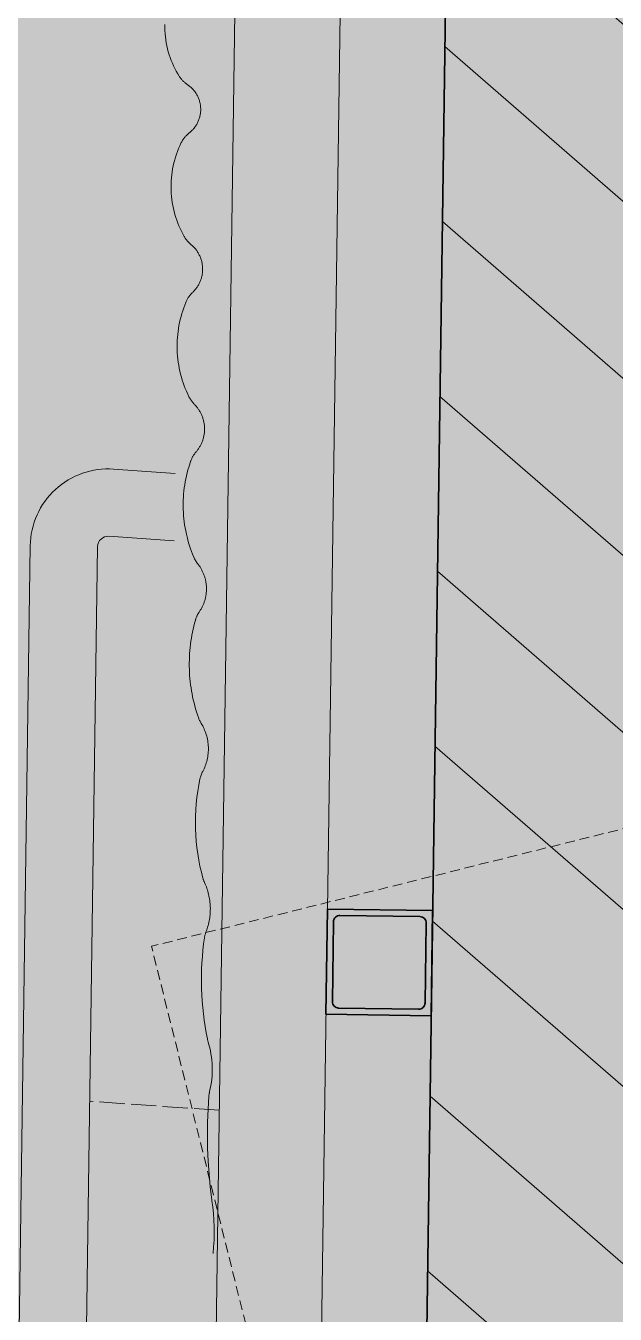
# Model space of a CAD drawing. Header units: millimetres. Extents: x 833941507 to 1669051331, y 817666127 to 1636299673.
# Drawn here: x 834547842 to 834548122, y 817987848 to 817988460 of the extents above; entities that cross this region are included whole.
import ezdxf

# ---------------------------------------------------------------- set-up
doc = ezdxf.new("R2010")
doc.units = ezdxf.units.MM
doc.header["$LTSCALE"] = 3
doc.linetypes.add('3A35X-MADL-P-LT-B01-0$0$ACAD_ISO02W033', pattern=[5, 4, -1])
doc.linetypes.add('B0701', pattern=[2.34375, 1.5625, -0.78125])
for name, color, linetype, lineweight in [('Hatch (LTC&CB)', 252, 'Continuous', 35), ('UAJ-22INWA', 6, 'Continuous', 35), ('UAJ-22INWA-a', 1, 'Continuous', 13), ('UAJ-22INWA-h', 251, 'Continuous', 9), ('UAJ-23FLOR-h', 251, 'Continuous', 9), ('UAJ-24STAI-a', 9, '3A35X-MADL-P-LT-B01-0$0$ACAD_ISO02W033', 13), ('UAJ-34RAIL-a', 1, 'Continuous', 13), ('UAJ-42INFI', 1, 'Continuous', 18), ('UAJ-42INFI-h', 251, 'Continuous', 9), ('UAJ-42INFI-y', 8, 'B0701', 9), ('UAJ-97FURN', 9, 'Continuous', 13)]:
    doc.layers.add(name, color=color, linetype=linetype, lineweight=lineweight)
doc.layers.add('UAJ-00XREF', color=7, linetype='Continuous')

# ---------------------------------------------------------------- blocks, each defined once
blk = doc.blocks.new('GBP-LTC-LB01')
at = {"layer": 'UAJ-23FLOR-h'}
h = blk.add_hatch(dxfattribs=at)
h.set_pattern_fill('EARTH,_O', color=256, scale=180, angle=45)
h.set_pattern_definition([(48.9989, (834576001.8, 818046085.3), (-112.727, 1612.5107), [1143, -1143]), (48.9989, (834575678.3, 818046366.6), (-112.727, 1612.5107), [1143, -1143]), (48.9989, (834575354.8, 818046647.8), (-112.727, 1612.5107), [1143, -1143]), (138.9989, (834575340.7, 818046849.3), (-1612.5107, -112.727), [1143, -1143]), (138.9989, (834575621.9, 818047172.8), (-1612.5107, -112.727), [1143, -1143]), (138.9989, (834575903.1, 818047496.3), (-1612.5107, -112.727), [1143, -1143])])
h.paths.add_polyline_path([(834572173.05, 818200349.17), (834310583.74, 818182062.08), (834331502.24, 817882831.69), (834364939.69, 817885169.23), (834473095.7, 818011283.6), (834480533.7, 818020120.4), (834485095.05, 818025709.55), (834491375.7, 818033619), (834497063.4, 818041013), (834493145.8, 818043678.7), (834512788.5, 818074029.25), (834518712.45, 818083675.25), (834526231.3, 818096325.1), (834534646.05, 818111073.05), (834545956, 818131981.3), (834557204.6, 818154198.8), (834564040, 818168496.8), (834570941.16, 818183576.43), (834578367.8, 818200696.3)])
h.paths.add_polyline_path([(834382131.31, 817956469.98), (834418268.73, 817958996.07), (834422062.41, 817963855.9), (834428403.04, 817964299.38), (834467239.2, 818010695.58), (834466445.21, 818021738.79), (834476097.72, 818035709.03), (834485267.1, 818048983.2), (834487014.89, 818051460.43), (834497268.33, 818067303.42), (834492893.38, 818129890.09), (834448056.59, 818126755.66), (834416896.58, 818105052.11), (834382061.37, 818080788.99), (834386167.45, 818022059.16), (834377588.38, 818021459.47)], flags=16)
edge = h.paths.add_edge_path(flags=16)
edge.add_line((834540292.29, 818142076.07), (834533466.32, 818141614.13))
edge.add_line((834533466.32, 818141614.13), (834523258.01, 818143862.71))
edge.add_line((834523258.01, 818143862.71), (834525896.87, 818155838.93))
edge.add_arc((834558382.43, 818267025.45), 115835.02, 237.2183981, 253.7131266, ccw=False)
edge.add_line((834495664.92, 818169638.25), (834498267.59, 818132356.98))
edge.add_line((834498267.59, 818132356.98), (834496346.42, 818130135.01))
edge.add_line((834496346.42, 818130135.01), (834492879.88, 818129892.67))
edge.add_line((834492879.88, 818129892.67), (834494229.58, 818110587.62))
edge.add_line((834494229.58, 818110587.62), (834496326.13, 818110708.38))
edge.add_line((834496326.13, 818110708.38), (834498420.21, 818080753.55))
edge.add_line((834498420.21, 818080753.55), (834498046.12, 818080727.4))
edge.add_line((834498046.12, 818080727.4), (834498254.52, 818077746.38))
edge.add_line((834498254.52, 818077746.38), (834503061.09, 818078082.4))
edge.add_line((834503061.09, 818078082.4), (834504979.52, 818081212.1))
edge.add_line((834504979.52, 818081212.1), (834509429.02, 818088470.93))
edge.add_line((834509429.02, 818088470.93), (834515217.16, 818097913.59))
edge.add_line((834515217.16, 818097913.59), (834526067.43, 818116415.54))
edge.add_line((834526067.43, 818116415.54), (834532489.2, 818127888.68))
edge.add_line((834532489.2, 818127888.68), (834534830.9, 818132146.3))
edge.add_line((834534830.9, 818132146.3), (834540292.29, 818142076.07))
h = blk.add_hatch(dxfattribs=at)
h.set_pattern_fill('EARTH,_O', color=256, scale=180, angle=45)
h.set_pattern_definition([(45.0000001, (-1082349.7, 54794.9), (-3e-06, 1616.4461018), [1143, -1143]), (45.0000001, (-1082652.8, 55098), (-3e-06, 1616.4461018), [1143, -1143]), (45.0000001, (-1082955.9, 55401.1), (-3e-06, 1616.4461018), [1143, -1143]), (135.0000001, (-1082955.9, 55603.1), (-1616.4461018, -3e-06), [1143, -1143]), (135.0000001, (-1082652.8, 55906.2), (-1616.4461018, -3e-06), [1143, -1143]), (135.0000001, (-1082349.7, 56209.3), (-1616.4461018, -3e-06), [1143, -1143])])
h.paths.add_polyline_path([(834669469.25, 818015499.17), (834651080.82, 818014213.79), (834651091.33, 818014066.03), (834669479.76, 818015351.52)], flags=16)
edge = h.paths.add_edge_path()
edge.add_arc((834611763.61, 818123015.07), 22001.28, 94.000719, 118.688683)
edge.add_line((834601201.89, 818142315.5), (834593918.34, 818141228.38))
edge.add_arc((834611768.4, 818123014.03), 25502.69, 93.997159, 134.421275, ccw=False)
edge.add_line((834609990.68, 818148454.69), (834618164.36, 818149025.84))
edge.add_line((834618164.36, 818149025.84), (834618408.29, 818145534.91))
edge.add_line((834618408.29, 818145534.91), (834616365.41, 818145392.16))
edge.add_line((834616365.41, 818145392.16), (834616609.39, 818141900.69))
edge.add_line((834616609.39, 818141900.69), (834611621.55, 818141552.15))
edge.add_line((834611621.55, 818141552.15), (834611377.61, 818145043.07))
edge.add_line((834611377.61, 818145043.07), (834610228.61, 818144962.74))
h.paths.add_polyline_path([(834673232.94, 818197365.88), (834607546.49, 818192773.89), (834599172.5, 818174435.3), (834588349.1, 818152374.5), (834578621.55, 818133890.65), (834568418.3, 818115665.3), (834556456.7, 818095618.3), (834546606.4, 818080041.6), (834532219.3, 818058623.75), (834523692.15, 818046595.75), (834515683.5, 818035708.5), (834508244.2, 818025929.9), (834500656.3, 818016266.1), (834489786.8, 818002934.1), (834483448.3, 817995421.3), (834478637.6, 817989841.7), (834458453.75, 817967379.3), (834441506.5, 817949096.36), (834383075.75, 817886437.08), (834482026.69, 817893354.51), (834551919.04, 817920008.6), (834634905.13, 817930637.13), (834634023, 817939309.35), (834633770.07, 817941795.89), (834633577.69, 817943687.02), (834508697.04, 817930983.61), (834507053.46, 817930191.44), (834506409.46, 817939426.96), (834507656.94, 817945566.73), (834503417.08, 818006767.03), (834503064.37, 818011762.67), (834514052.91, 818025791.94), (834520784.65, 818034889.35), (834526318.86, 818042436.94), (834532381.69, 818050705.63), (834536345.72, 818056472.68), (834542258.41, 818065225.62), (834550405.86, 818077286.91), (834561579, 818095001.96), (834574522.66, 818117080.03), (834587768.88, 818140310.21), (834609774.13, 818143594.98), (834610001.97, 818140335.89), (834634252.54, 818142031.47), (834636806.9, 818105492.47), (834642791.48, 818105913.75), (834646278.56, 818056032.58), (834640293.17, 818055614.16), (834643382.34, 818011424.91), (834641138.41, 818011267.96), (834645775.78, 817944927.87), (834639048.36, 817944243.52), (834640362.12, 817931328.11), (834651070.39, 817932706.91), (834650587.67, 817936476.13), (834685105.74, 817940896.86), (834685588.46, 817937127.64), (834691373.79, 817937868.57)])
blk = doc.blocks.new('*U1272')
at = {"layer": 'UAJ-22INWA-h'}
h = blk.add_hatch(color=256, dxfattribs=at)
h.dxf.hatch_style = 1
h.paths.add_polyline_path([(0, -10), (50, -10), (50, 40), (0, 40)])
edge = h.paths.add_edge_path(flags=16)
edge.add_line((6, -7), (44, -7))
edge.add_arc((44, -4), 3, 270, 360)
edge.add_line((47, -4), (47, 34))
edge.add_arc((44, 34), 3, 360, 450)
edge.add_line((44, 37), (6, 37))
edge.add_arc((6, 34), 3, 90, 180)
edge.add_line((3, 34), (3, -4))
edge.add_arc((6, -4), 3, 180, 270)
at = {"layer": 'UAJ-22INWA'}
blk.add_lwpolyline([(0, -10), (50, -10), (50, 40), (0, 40)], close=True, dxfattribs=at)
blk.add_lwpolyline([(6, -7), (44, -7, 0.414214), (47, -4), (47, 34, 0.414214), (44, 37), (6, 37, 0.414214), (3, 34), (3, -4, 0.414214)], format="xyb", close=True, dxfattribs=at)
blk = doc.blocks.new('*U1209')
at = {"layer": 'UAJ-22INWA-a', "rotation": 179.9999999964139}
blk.add_blockref('*U1272', (50, -10), dxfattribs=at)
blk = doc.blocks.new('*U1210')
at = {"color": 0, "linetype": 'ByBlock', "lineweight": -2, "transparency": 16777216, "rotation": 269.1920313998855}
blk.add_blockref('*U1209', (834548034.85, 817988039.63), dxfattribs=at)
blk = doc.blocks.new('*U1184')
at = {"layer": 'UAJ-42INFI-y'}
for p in [(-52.1, 295.44), (-498.13, -392.45)]:
    blk.add_line(p, (-602.31, 198.43), dxfattribs=at)
blk = doc.blocks.new('inf_010')
at = {"layer": 'UAJ-42INFI'}
blk.add_lwpolyline([(889560527.86, 757797124.65), (889560528.35, 757797127.75), (889560528.75, 757797130.88), (889560529.05, 757797134.02), (889560529.24, 757797137.17), (889560529.34, 757797140.32), (889560529.33, 757797143.47), (889560529.21, 757797146.62), (889560529, 757797149.76), (889560528.98, 757797150.11), (889560528.69, 757797156.25), (889560528.56, 757797162.41), (889560528.59, 757797168.57), (889560528.77, 757797174.73), (889560529.11, 757797180.88), (889560529.61, 757797187.03), (889560530.26, 757797193.15), (889560531.07, 757797199.25), (889560531.11, 757797199.53), (889560531.16, 757797199.81), (889560531.22, 757797200.09), (889560531.28, 757797200.37), (889560531.34, 757797200.65), (889560531.42, 757797200.92), (889560531.49, 757797201.2), (889560531.58, 757797201.47), (889560532, 757797202.89), (889560532.38, 757797204.33), (889560532.71, 757797205.79), (889560533, 757797207.26), (889560533.23, 757797208.75), (889560533.42, 757797210.24), (889560533.56, 757797211.75), (889560533.64, 757797213.25), (889560533.68, 757797214.76), (889560533.66, 757797216.27), (889560533.59, 757797217.77), (889560533.48, 757797219.27), (889560533.31, 757797220.76), (889560533.09, 757797222.24), (889560532.83, 757797223.71), (889560532.52, 757797225.16), (889560532.45, 757797225.49), (889560532.38, 757797225.81), (889560532.33, 757797226.14), (889560532.28, 757797226.47), (889560531.91, 757797229.46), (889560531.61, 757797232.46), (889560531.38, 757797235.47), (889560531.2, 757797238.5), (889560531.1, 757797241.52), (889560531.06, 757797244.55), (889560531.08, 757797247.58), (889560531.17, 757797250.62), (889560531.33, 757797253.64), (889560531.55, 757797256.67), (889560531.84, 757797259.68), (889560532.2, 757797262.69), (889560532.62, 757797265.69), (889560533.1, 757797268.67), (889560533.65, 757797271.64), (889560534.26, 757797274.59), (889560534.34, 757797274.97), (889560534.44, 757797275.34), (889560534.55, 757797275.71), (889560534.67, 757797276.08), (889560534.8, 757797276.45), (889560534.94, 757797276.81), (889560535.09, 757797277.17), (889560535.25, 757797277.52), (889560535.55, 757797278.19), (889560535.83, 757797278.86), (889560536.1, 757797279.54), (889560536.35, 757797280.23), (889560536.59, 757797280.93), (889560536.81, 757797281.64), (889560537.01, 757797282.35), (889560537.2, 757797283.07), (889560537.36, 757797283.8), (889560537.51, 757797284.53), (889560537.64, 757797285.27), (889560537.76, 757797286.01), (889560537.85, 757797286.76), (889560537.93, 757797287.51), (889560537.99, 757797288.26), (889560538.02, 757797289.01), (889560538.04, 757797289.77), (889560538.04, 757797290.52), (889560538.02, 757797291.27), (889560537.99, 757797292.02), (889560537.93, 757797292.77), (889560537.85, 757797293.52), (889560537.76, 757797294.26), (889560537.65, 757797295), (889560537.52, 757797295.73), (889560537.37, 757797296.46), (889560537.2, 757797297.18), (889560537.02, 757797297.9), (889560536.82, 757797298.61), (889560536.6, 757797299.3), (889560536.37, 757797300), (889560536.12, 757797300.68), (889560536.03, 757797300.94), (889560535.94, 757797301.2), (889560535.85, 757797301.46), (889560535.78, 757797301.73), (889560535.7, 757797301.99), (889560535.63, 757797302.26), (889560535.57, 757797302.53), (889560535.51, 757797302.8), (889560534.96, 757797305.71), (889560534.49, 757797308.63), (889560534.12, 757797311.58), (889560533.83, 757797314.55), (889560533.63, 757797317.53), (889560533.52, 757797320.51), (889560533.5, 757797323.51), (889560533.58, 757797326.5), (889560533.74, 757797329.49), (889560534, 757797332.47), (889560534.34, 757797335.44), (889560534.77, 757797338.39), (889560535.3, 757797341.33), (889560535.91, 757797344.24), (889560536.6, 757797347.12), (889560537.38, 757797349.97), (889560537.52, 757797350.43), (889560537.68, 757797350.88), (889560537.86, 757797351.33), (889560538.05, 757797351.78), (889560538.25, 757797352.22), (889560538.47, 757797352.65), (889560538.7, 757797353.07), (889560538.95, 757797353.48), (889560539.32, 757797354.1), (889560539.67, 757797354.72), (889560540.01, 757797355.37), (889560540.32, 757797356.03), (889560540.62, 757797356.71), (889560540.9, 757797357.39), (889560541.15, 757797358.09), (889560541.39, 757797358.8), (889560541.6, 757797359.53), (889560541.79, 757797360.26), (889560541.95, 757797361), (889560542.09, 757797361.74), (889560542.21, 757797362.5), (889560542.3, 757797363.25), (889560542.37, 757797364.01), (889560542.41, 757797364.78), (889560542.42, 757797365.54), (889560542.41, 757797366.31), (889560542.38, 757797367.07), (889560542.32, 757797367.83), (889560542.23, 757797368.58), (889560542.12, 757797369.33), (889560541.98, 757797370.07), (889560541.83, 757797370.81), (889560541.64, 757797371.54), (889560541.44, 757797372.25), (889560541.21, 757797372.96), (889560540.97, 757797373.65), (889560540.7, 757797374.33), (889560540.41, 757797375), (889560540.11, 757797375.66), (889560539.78, 757797376.3), (889560539.61, 757797376.63), (889560539.45, 757797376.97), (889560539.3, 757797377.32), (889560539.15, 757797377.67), (889560539.02, 757797378.02), (889560538.89, 757797378.38), (889560538.78, 757797378.74), (889560538.67, 757797379.1), (889560538.3, 757797380.5), (889560537.95, 757797381.91), (889560537.63, 757797383.33), (889560537.34, 757797384.76), (889560537.07, 757797386.2), (889560536.83, 757797387.65), (889560536.62, 757797389.11), (889560536.44, 757797390.57), (889560536.28, 757797392.03), (889560536.15, 757797393.5), (889560536.05, 757797394.98), (889560535.98, 757797396.46), (889560535.94, 757797397.94), (889560535.92, 757797399.42), (889560535.94, 757797400.9), (889560535.98, 757797402.38), (889560536.05, 757797403.86), (889560536.15, 757797405.34), (889560536.28, 757797406.82), (889560536.43, 757797408.29), (889560536.62, 757797409.76), (889560536.83, 757797411.22), (889560537.07, 757797412.68), (889560537.34, 757797414.13), (889560537.64, 757797415.57), (889560537.96, 757797417), (889560538.31, 757797418.43), (889560538.69, 757797419.84), (889560539.09, 757797421.25), (889560539.52, 757797422.64), (889560539.97, 757797424.02), (889560540.45, 757797425.39), (889560540.55, 757797425.66), (889560540.66, 757797425.92), (889560540.77, 757797426.18), (889560540.88, 757797426.44), (889560541, 757797426.7), (889560541.13, 757797426.96), (889560541.26, 757797427.21), (889560541.4, 757797427.46), (889560541.54, 757797427.71), (889560541.68, 757797427.96), (889560541.84, 757797428.2), (889560541.99, 757797428.44), (889560542.15, 757797428.67), (889560542.32, 757797428.9), (889560542.49, 757797429.13), (889560542.66, 757797429.36), (889560542.88, 757797429.64), (889560543.1, 757797429.92), (889560543.31, 757797430.21), (889560543.51, 757797430.51), (889560543.71, 757797430.81), (889560543.91, 757797431.12), (889560544.1, 757797431.43), (889560544.29, 757797431.75), (889560544.47, 757797432.08), (889560544.64, 757797432.4), (889560544.81, 757797432.74), (889560544.98, 757797433.08), (889560545.13, 757797433.42), (889560545.29, 757797433.77), (889560545.43, 757797434.12), (889560545.57, 757797434.47), (889560545.7, 757797434.83), (889560545.83, 757797435.19), (889560545.94, 757797435.56), (889560546.05, 757797435.93), (889560546.16, 757797436.3), (889560546.25, 757797436.68), (889560546.34, 757797437.06), (889560546.42, 757797437.44), (889560546.5, 757797437.82), (889560546.56, 757797438.21), (889560546.62, 757797438.59), (889560546.67, 757797438.98), (889560546.71, 757797439.37), (889560546.75, 757797439.76), (889560546.77, 757797440.15), (889560546.79, 757797440.55), (889560546.8, 757797440.94), (889560546.8, 757797441.33), (889560546.8, 757797441.72), (889560546.78, 757797442.11), (889560546.76, 757797442.51), (889560546.73, 757797442.9), (889560546.69, 757797443.28), (889560546.64, 757797443.67), (889560546.59, 757797444.06), (889560546.53, 757797444.44), (889560546.46, 757797444.82), (889560546.38, 757797445.2), (889560546.3, 757797445.58), (889560546.21, 757797445.95), (889560546.11, 757797446.32), (889560546, 757797446.69), (889560545.89, 757797447.06), (889560545.77, 757797447.42), (889560545.64, 757797447.77), (889560545.51, 757797448.13), (889560545.37, 757797448.48), (889560545.22, 757797448.82), (889560545.07, 757797449.16), (889560544.91, 757797449.5), (889560544.75, 757797449.83), (889560544.58, 757797450.15), (889560544.41, 757797450.47), (889560544.23, 757797450.79), (889560544.04, 757797451.1), (889560543.86, 757797451.41), (889560543.66, 757797451.71), (889560543.46, 757797452), (889560543.21, 757797452.39), (889560542.96, 757797452.79), (889560542.73, 757797453.2), (889560542.51, 757797453.62), (889560542.3, 757797454.04), (889560542.11, 757797454.47), (889560541.94, 757797454.91), (889560541.78, 757797455.35), (889560541.33, 757797456.71), (889560540.91, 757797458.07), (889560540.52, 757797459.46), (889560540.16, 757797460.85), (889560539.83, 757797462.26), (889560539.53, 757797463.68), (889560539.27, 757797465.11), (889560539.03, 757797466.55), (889560538.83, 757797468), (889560538.67, 757797469.46), (889560538.53, 757797470.92), (889560538.43, 757797472.38), (889560538.37, 757797473.85), (889560538.34, 757797475.32), (889560538.34, 757797476.79), (889560538.38, 757797478.27), (889560538.45, 757797479.74), (889560538.56, 757797481.21), (889560538.7, 757797482.67), (889560538.87, 757797484.13), (889560539.08, 757797485.58), (889560539.32, 757797487.03), (889560539.6, 757797488.47), (889560539.9, 757797489.9), (889560540.24, 757797491.32), (889560540.62, 757797492.72), (889560541.02, 757797494.12), (889560541.45, 757797495.5), (889560541.91, 757797496.86), (889560542.41, 757797498.21), (889560542.93, 757797499.55), (889560543.48, 757797500.86), (889560543.61, 757797501.16), (889560543.75, 757797501.45), (889560543.89, 757797501.74), (889560544.05, 757797502.03), (889560544.21, 757797502.31), (889560544.37, 757797502.6), (889560544.54, 757797502.87), (889560544.72, 757797503.15), (889560544.91, 757797503.41), (889560545.1, 757797503.68), (889560545.3, 757797503.94), (889560545.5, 757797504.19), (889560545.71, 757797504.44), (889560545.93, 757797504.69), (889560546.15, 757797504.93), (889560546.37, 757797505.16), (889560546.62, 757797505.41), (889560546.86, 757797505.68), (889560547.1, 757797505.95), (889560547.33, 757797506.22), (889560547.57, 757797506.51), (889560547.79, 757797506.8), (889560548.01, 757797507.1), (889560548.23, 757797507.4), (889560548.44, 757797507.72), (889560548.64, 757797508.04), (889560548.84, 757797508.36), (889560549.03, 757797508.69), (889560549.22, 757797509.03), (889560549.4, 757797509.38), (889560549.57, 757797509.73), (889560549.73, 757797510.08), (889560549.89, 757797510.44), (889560550.04, 757797510.81), (889560550.18, 757797511.18), (889560550.31, 757797511.56), (889560550.43, 757797511.94), (889560550.55, 757797512.32), (889560550.65, 757797512.71), (889560550.75, 757797513.1), (889560550.84, 757797513.5), (889560550.91, 757797513.89), (889560550.98, 757797514.29), (889560551.04, 757797514.69), (889560551.09, 757797515.1), (889560551.13, 757797515.5), (889560551.16, 757797515.91), (889560551.17, 757797516.32), (889560551.18, 757797516.72), (889560551.18, 757797517.13), (889560551.17, 757797517.54), (889560551.15, 757797517.95), (889560551.12, 757797518.35), (889560551.08, 757797518.75), (889560551.03, 757797519.16), (889560550.97, 757797519.56), (889560550.9, 757797519.95), (889560550.82, 757797520.35), (889560550.74, 757797520.74), (889560550.64, 757797521.13), (889560550.53, 757797521.51), (889560550.42, 757797521.89), (889560550.3, 757797522.27), (889560550.17, 757797522.64), (889560550.03, 757797523), (889560549.88, 757797523.36), (889560549.73, 757797523.72), (889560549.57, 757797524.07), (889560549.4, 757797524.41), (889560549.22, 757797524.75), (889560549.04, 757797525.09), (889560548.85, 757797525.41), (889560548.66, 757797525.73), (889560548.46, 757797526.04), (889560548.25, 757797526.35), (889560548.04, 757797526.65), (889560547.83, 757797526.94), (889560547.61, 757797527.23), (889560547.38, 757797527.51), (889560547.15, 757797527.78), (889560546.97, 757797527.99), (889560546.8, 757797528.21), (889560546.63, 757797528.43), (889560546.46, 757797528.65), (889560546.3, 757797528.88), (889560546.14, 757797529.11), (889560545.99, 757797529.34), (889560545.84, 757797529.58), (889560545.7, 757797529.82), (889560545.56, 757797530.06), (889560545.43, 757797530.3), (889560545.3, 757797530.55), (889560545.18, 757797530.8), (889560545.06, 757797531.05), (889560544.94, 757797531.3), (889560544.84, 757797531.56), (889560544.32, 757797532.86), (889560543.83, 757797534.19), (889560543.37, 757797535.54), (889560542.95, 757797536.9), (889560542.56, 757797538.28), (889560542.21, 757797539.67), (889560541.9, 757797541.08), (889560541.62, 757797542.5), (889560541.38, 757797543.94), (889560541.18, 757797545.38), (889560541.01, 757797546.83), (889560540.89, 757797548.29), (889560540.8, 757797549.75), (889560540.75, 757797551.21), (889560540.75, 757797552.68), (889560540.78, 757797554.15), (889560540.85, 757797555.61), (889560540.97, 757797557.08), (889560541.12, 757797558.54), (889560541.31, 757797559.99), (889560541.54, 757797561.43), (889560541.81, 757797562.87), (889560542.12, 757797564.29), (889560542.46, 757797565.7), (889560542.84, 757797567.1), (889560543.26, 757797568.48), (889560543.71, 757797569.85), (889560544.2, 757797571.19), (889560544.72, 757797572.52), (889560545.27, 757797573.83), (889560545.85, 757797575.12), (889560546.47, 757797576.38), (889560546.63, 757797576.71), (889560546.81, 757797577.02), (889560546.99, 757797577.34), (889560547.18, 757797577.65), (889560547.38, 757797577.95), (889560547.59, 757797578.25), (889560547.8, 757797578.54), (889560548.03, 757797578.83), (889560548.26, 757797579.11), (889560548.5, 757797579.39), (889560548.74, 757797579.66), (889560548.99, 757797579.92), (889560549.25, 757797580.18), (889560549.52, 757797580.43), (889560549.79, 757797580.67), (889560550.06, 757797580.9), (889560550.36, 757797581.16), (889560550.65, 757797581.42), (889560550.94, 757797581.69), (889560551.22, 757797581.97), (889560551.49, 757797582.26), (889560551.76, 757797582.55), (889560552.02, 757797582.86), (889560552.28, 757797583.17), (889560552.52, 757797583.49), (889560552.76, 757797583.81), (889560552.99, 757797584.15), (889560553.22, 757797584.49), (889560553.43, 757797584.83), (889560553.63, 757797585.19), (889560553.83, 757797585.54), (889560554.01, 757797585.91), (889560554.19, 757797586.28), (889560554.35, 757797586.65), (889560554.5, 757797587.02), (889560554.65, 757797587.4), (889560554.78, 757797587.79), (889560554.91, 757797588.17), (889560555.02, 757797588.56), (889560555.12, 757797588.95), (889560555.21, 757797589.34), (889560555.29, 757797589.74), (889560555.36, 757797590.13), (889560555.42, 757797590.52), (889560555.47, 757797590.92), (889560555.51, 757797591.31), (889560555.54, 757797591.7), (889560555.56, 757797592.09), (889560555.57, 757797592.48), (889560555.57, 757797592.87), (889560555.55, 757797593.27), (889560555.53, 757797593.66), (889560555.5, 757797594.06), (889560555.45, 757797594.46), (889560555.4, 757797594.85), (889560555.34, 757797595.25), (889560555.26, 757797595.65), (889560555.17, 757797596.04), (889560555.08, 757797596.44), (889560554.97, 757797596.83), (889560554.85, 757797597.22), (889560554.72, 757797597.6), (889560554.58, 757797597.98), (889560554.43, 757797598.36), (889560554.28, 757797598.74), (889560554.11, 757797599.11), (889560553.93, 757797599.47), (889560553.74, 757797599.83), (889560553.54, 757797600.19), (889560553.33, 757797600.54), (889560553.12, 757797600.88), (889560552.89, 757797601.21), (889560552.66, 757797601.54), (889560552.42, 757797601.86), (889560552.17, 757797602.18), (889560551.92, 757797602.48), (889560551.66, 757797602.78), (889560551.39, 757797603.07), (889560551.11, 757797603.35), (889560550.83, 757797603.62), (889560550.61, 757797603.84), (889560550.38, 757797604.07), (889560550.17, 757797604.3), (889560549.95, 757797604.54), (889560549.75, 757797604.78), (889560549.55, 757797605.03), (889560549.35, 757797605.28), (889560549.16, 757797605.53), (889560548.97, 757797605.79), (889560548.79, 757797606.06), (889560548.62, 757797606.32), (889560548.45, 757797606.59), (889560548.29, 757797606.87), (889560548.14, 757797607.15), (889560547.99, 757797607.43), (889560547.85, 757797607.71), (889560547.27, 757797608.97), (889560546.72, 757797610.26), (889560546.21, 757797611.57), (889560545.73, 757797612.9), (889560545.28, 757797614.25), (889560544.88, 757797615.62), (889560544.52, 757797617.01), (889560544.2, 757797618.42), (889560543.92, 757797619.84), (889560543.68, 757797621.28), (889560543.49, 757797622.72), (889560543.34, 757797624.17), (889560543.23, 757797625.63), (889560543.17, 757797627.1), (889560543.15, 757797628.56), (889560543.18, 757797630.03), (889560543.26, 757797631.5), (889560543.38, 757797632.96), (889560543.54, 757797634.42), (889560543.75, 757797635.86), (889560544, 757797637.3), (889560544.3, 757797638.73), (889560544.64, 757797640.14), (889560545.02, 757797641.54), (889560545.44, 757797642.92), (889560545.9, 757797644.28), (889560546.4, 757797645.62), (889560546.94, 757797646.94), (889560547.51, 757797648.23), (889560548.11, 757797649.5), (889560548.75, 757797650.75), (889560549.43, 757797651.96), (889560549.63, 757797652.3), (889560549.84, 757797652.64), (889560550.06, 757797652.97), (889560550.29, 757797653.3), (889560550.53, 757797653.61), (889560550.78, 757797653.93), (889560551.04, 757797654.23), (889560551.31, 757797654.53), (889560551.59, 757797654.82), (889560551.87, 757797655.1), (889560552.16, 757797655.38), (889560552.46, 757797655.64), (889560552.77, 757797655.9), (889560553.08, 757797656.14), (889560553.4, 757797656.38), (889560553.73, 757797656.61), (889560554.06, 757797656.84), (889560554.38, 757797657.08), (889560554.7, 757797657.33), (889560555.02, 757797657.59), (889560555.33, 757797657.87), (889560555.63, 757797658.15), (889560555.93, 757797658.45), (889560556.21, 757797658.75), (889560556.49, 757797659.06), (889560556.76, 757797659.38), (889560557.03, 757797659.72), (889560557.28, 757797660.06), (889560557.52, 757797660.4), (889560557.75, 757797660.76), (889560557.97, 757797661.12), (889560558.19, 757797661.49), (889560558.39, 757797661.86), (889560558.57, 757797662.25), (889560558.75, 757797662.63), (889560558.92, 757797663.02), (889560559.07, 757797663.42), (889560559.21, 757797663.81), (889560559.34, 757797664.21), (889560559.45, 757797664.62), (889560559.56, 757797665.02), (889560559.65, 757797665.43), (889560559.73, 757797665.84), (889560559.8, 757797666.24), (889560559.85, 757797666.65), (889560559.89, 757797667.06), (889560559.92, 757797667.46), (889560559.94, 757797667.86), (889560559.95, 757797668.27), (889560559.95, 757797668.67), (889560559.93, 757797669.08), (889560559.91, 757797669.49), (889560559.87, 757797669.9), (889560559.81, 757797670.31), (889560559.75, 757797670.72), (889560559.67, 757797671.14), (889560559.59, 757797671.55), (889560559.48, 757797671.95), (889560559.37, 757797672.36), (889560559.24, 757797672.76), (889560559.11, 757797673.17), (889560558.96, 757797673.56), (889560558.79, 757797673.95), (889560558.62, 757797674.34), (889560558.43, 757797674.72), (889560558.24, 757797675.1), (889560558.03, 757797675.47), (889560557.81, 757797675.83), (889560557.58, 757797676.19), (889560557.34, 757797676.54), (889560557.09, 757797676.88), (889560556.84, 757797677.21), (889560556.57, 757797677.53), (889560556.29, 757797677.84), (889560556.01, 757797678.15), (889560555.72, 757797678.44), (889560555.43, 757797678.73), (889560555.12, 757797679), (889560554.81, 757797679.26), (889560554.5, 757797679.52), (889560554.22, 757797679.74), (889560553.95, 757797679.96), (889560553.69, 757797680.2), (889560553.43, 757797680.44), (889560553.18, 757797680.69), (889560552.93, 757797680.95), (889560552.69, 757797681.21), (889560552.45, 757797681.48), (889560552.23, 757797681.75), (889560552, 757797682.03), (889560551.79, 757797682.32), (889560551.59, 757797682.61), (889560551.39, 757797682.9), (889560551.2, 757797683.2), (889560551.02, 757797683.51), (889560550.84, 757797683.81), (889560550.2, 757797685.03), (889560549.59, 757797686.27), (889560549.02, 757797687.55), (889560548.49, 757797688.85), (889560548, 757797690.18), (889560547.54, 757797691.53), (889560547.13, 757797692.91), (889560546.77, 757797694.3), (889560546.45, 757797695.72), (889560546.18, 757797697.14), (889560545.96, 757797698.59), (889560545.78, 757797700.04), (889560545.66, 757797701.5), (889560545.58, 757797702.97), (889560545.56, 757797704.44), (889560545.58, 757797705.91), (889560545.66, 757797707.38), (889560545.79, 757797708.85)], dxfattribs=at)
blk = doc.blocks.new('3A35X-MADL-P-LT-B01-0')
at = {"layer": 'UAJ-22INWA-h'}
h = blk.add_hatch(dxfattribs=at)
h.set_pattern_fill('ANSI31', color=256, scale=20, angle=90)
h.set_pattern_definition([(138.99891, (834576001.76, 818046085.34), (-41.66066, -47.923265), [])])
h.paths.add_polyline_path([(834548527.29, 817986612.29), (834548154.81, 817986617.54), (834548176.32, 817988142.94)], flags=16)
h.paths.add_polyline_path([(834548003.68, 817985829.59), (834548511.26, 817985822.43), (834548587.45, 817986349.88), (834548559.49, 817986471.82), (834548012.85, 817986479.53), (834548043.6, 817988660.43), (834548201.81, 817988658.19), (834548729.75, 817986355.71), (834548632.24, 817985680.71), (834548044.72, 817985689)])
at = {"layer": 'UAJ-22INWA'}
blk.add_lwpolyline([(834548003.68, 817985829.59), (834548511.26, 817985822.43), (834548587.45, 817986349.88), (834548559.49, 817986471.82), (834548012.85, 817986479.53), (834548043.6, 817988660.43), (834548201.81, 817988658.19), (834548729.75, 817986355.71), (834548632.24, 817985680.71), (834548044.72, 817985689)], close=True, dxfattribs=at)
at = {"layer": 'UAJ-24STAI-a'}
blk.add_line((834547933.5, 817987944.7), (834547872.01, 817987948.98), dxfattribs=at)
at = {"layer": 'UAJ-34RAIL-a'}
for points in [[(834547912.51, 817988247.37), (834547883.3, 817988249.4, 0.430546), (834547843.73, 817988213.01), (834547814.86, 817986165.72, 0.395938), (834547849.01, 817986128.31), (834547876.31, 817986126.2)], [(834547912.06, 817988215.32), (834547881.08, 817988217.48, 0.430546), (834547875.73, 817988212.56), (834547846.86, 817986165.27, 0.395938), (834547851.47, 817986160.21), (834547876.76, 817986158.26)]]:
    blk.add_lwpolyline(points, format="xyb", dxfattribs=at)
at = {"layer": 'UAJ-42INFI'}
for points in [[(834547988.92, 817988885.18, 0.368772), (834547946.07, 817988836.4), (834547902.93, 817985776.92, 0.475055), (834548259.28, 817985478.04), (834548554.23, 817985534.48, 0.275066), (834548783.73, 817985738.18)], [(834547996.07, 817988835.69), (834547952.92, 817985776.21, 0.475055), (834548249.89, 817985527.14), (834548544.83, 817985583.59, 0.275066), (834548736.08, 817985753.34, 0.275066)]]:
    blk.add_lwpolyline(points, format="xyb", dxfattribs=at)
at = {"layer": 'UAJ-42INFI-h'}
blk.add_lwpolyline([(834548201.81, 817988658.19, 0.308281), (834548045.39, 817988787.11), (834548002.92, 817985775.51, 0.475055), (834548240.49, 817985576.25), (834548535.44, 817985632.7, 0.294947), (834548692.7, 817985782.33, 0.116476), (834548729.75, 817986355.72, 0.029016), (834548201.81, 817988658.19)], format="xyb", dxfattribs=at)
at = {"rotation": 3.998908525164564}
blk.add_blockref('inf_010', (-0.01, 0.01), dxfattribs=at)
blk.add_blockref('*U1210', (-0.01, 0.01))
at = {"layer": 'UAJ-97FURN', "rotation": 3.998908525164564}
blk.add_blockref('*U1184', (834548515.99, 817987866.72), dxfattribs=at)

msp = doc.modelspace()

# ---------------------------------------------------------------- hatches: boundary and pattern name
at = {"layer": 'Hatch (LTC&CB)'}
h = msp.add_hatch(dxfattribs=at)
h.set_pattern_fill('ANSI38', color=256, scale=100)
h.set_pattern_definition([(318.99984, (834479093.73, 818230174.15), (208.29942, 239.6197), []), (48.99984, (834479093.73, 818230174.15), (176.97914, 687.53882), [793.75, -476.25])])
edge = h.paths.add_edge_path()
edge.add_line((834601196.19, 818142314.52), (834603754.26, 818142696.37))
edge.add_line((834603754.26, 818142696.37), (834603901.9, 818141707.33))
edge.add_line((834603901.9, 818141707.33), (834603810.47, 818141693.69))
edge.add_arc((834611763.29, 818123016.36), 20300, 113.064358, 141.357581)
edge.add_line((834595907.81, 818135692.86), (834595395.45, 818135656.86))
edge.add_line((834595395.45, 818135656.86), (834583111.72, 818114341.03))
edge.add_line((834583111.72, 818114341.03), (834578121.58, 818106513.89))
edge.add_line((834578121.58, 818106513.89), (834575731.65, 818102809.5))
edge.add_line((834575731.65, 818102809.5), (834574387.45, 818100725.98))
edge.add_line((834574387.45, 818100725.98), (834573113.98, 818098752.1))
edge.add_line((834573113.98, 818098752.1), (834573145.25, 818098730.65))
edge.add_line((834573145.25, 818098730.65), (834569989.11, 818093770.2))
edge.add_line((834569989.11, 818093770.2), (834566535, 818088385.68))
edge.add_line((834566535, 818088385.68), (834566514.09, 818088398.3))
edge.add_line((834566514.09, 818088398.3), (834558743.61, 818076256.63))
edge.add_line((834558743.61, 818076256.63), (834557653.4, 818074495.71))
edge.add_line((834557653.4, 818074495.71), (834553498.92, 818068288.56))
edge.add_line((834553498.92, 818068288.56), (834548580.86, 818060932.13))
edge.add_line((834548580.86, 818060932.13), (834544328.26, 818054726.34))
edge.add_line((834544328.26, 818054726.34), (834544332.15, 818054704.66))
edge.add_line((834544332.15, 818054704.66), (834540324.6, 818048716.69))
edge.add_line((834540324.6, 818048716.69), (834541041.32, 818048232.54))
edge.add_line((834541041.32, 818048232.54), (834540089.73, 818046823.83))
edge.add_line((834540089.73, 818046823.83), (834539737.55, 818047061.73))
edge.add_line((834539737.55, 818047061.73), (834533115.75, 818038377.74))
edge.add_line((834533115.75, 818038377.74), (834515220.96, 818015146.63))
edge.add_arc((834538026.01, 818000636.26), 27030, 147.532263, 176.187088)
edge.add_line((834511055.84, 818002433.72), (834511444.99, 817996891.23))
edge.add_line((834511444.99, 817996891.23), (834511474.11, 817996474.65))
edge.add_line((834511474.11, 817996474.65), (834508641.22, 817996276.61))
edge.add_line((834508641.22, 817996276.61), (834508910.68, 817992422.05))
edge.add_line((834508910.68, 817992422.05), (834511353.38, 817992955.96))
edge.add_line((834511353.38, 817992955.96), (834513357.66, 817964213.01))
edge.add_line((834513357.66, 817964213.01), (834513308.95, 817964209.6))
edge.add_line((834513308.95, 817964209.6), (834513879.4, 817955918.75))
edge.add_line((834513879.4, 817955918.75), (834514876.61, 817955988.46))
edge.add_line((834514876.61, 817955988.46), (834515053.07, 817953464.41))
edge.add_arc((834528221.07, 817954382.99), 13200, 183.990417, 259.837233)
edge.add_line((834525891.99, 817941390.09), (834525974.53, 817940578.71))
edge.add_line((834525974.53, 817940578.71), (834555356.34, 817943567.49))
edge.add_line((834555356.34, 817943567.49), (834594711.69, 817947570.8))
edge.add_line((834594711.69, 817947570.8), (834594754.2, 817947152.96))
edge.add_line((834594754.2, 817947152.96), (834616096.9, 817949323.98))
edge.add_line((834616096.9, 817949323.98), (834631854.21, 817950926.85))
edge.add_line((834631854.21, 817950926.85), (834631836.71, 817951177.16))
edge.add_line((834631836.71, 817951177.16), (834639760.38, 817951731.08))
edge.add_line((834639760.38, 817951731.08), (834640506.97, 817944391.59))
edge.add_line((834640506.97, 817944391.59), (834508703.57, 817930984.28))
edge.add_line((834508703.57, 817930984.28), (834508663.51, 817930982.16))
edge.add_line((834508663.51, 817930982.16), (834507053.46, 817930191.44))
edge.add_line((834507053.46, 817930191.44), (834506409.46, 817939426.96))
edge.add_line((834506409.46, 817939426.96), (834507674.95, 817945699.32))
edge.add_line((834507674.95, 817945699.32), (834503067.5, 818011766.68))
edge.add_line((834503067.5, 818011766.68), (834515005.94, 818027008.3))
edge.add_line((834515005.94, 818027008.3), (834526318.86, 818042436.95))
edge.add_line((834526318.86, 818042436.95), (834533248.43, 818051887.55))
edge.add_line((834533248.43, 818051887.55), (834545204.94, 818069586.37))
edge.add_line((834545204.94, 818069586.37), (834551695.41, 818079200.62))
edge.add_line((834551695.41, 818079200.62), (834551700.66, 818079300.57))
edge.add_line((834551700.66, 818079300.57), (834554860.11, 818084257.51))
edge.add_line((834554860.11, 818084257.51), (834556162.94, 818086301.54))
edge.add_line((834556162.94, 818086301.54), (834561579.11, 818095002.15))
edge.add_line((834561579.11, 818095002.15), (834564610.19, 818100023.59))
edge.add_line((834564610.19, 818100023.59), (834566711.84, 818103505.28))
edge.add_line((834566711.84, 818103505.28), (834567220.96, 818104369.68))
edge.add_line((834567220.96, 818104369.68), (834571219.85, 818111331.33))
edge.add_line((834571219.85, 818111331.33), (834579233.58, 818125278.3))
edge.add_line((834579233.58, 818125278.3), (834584805.19, 818135090.79))
edge.add_line((834584805.19, 818135090.79), (834587768.44, 818140310.15))
edge.add_line((834587768.44, 818140310.15), (834593953.37, 818141233.38))
edge.add_arc((834611682.41, 818123278.84), 25232.61, 93.846032, 134.637937, ccw=False)
edge.add_line((834609989.92, 818148454.62), (834618164.07, 818149025.82))
edge.add_line((834618164.07, 818149025.82), (834618408.01, 818145534.9))
edge.add_line((834618408.01, 818145534.9), (834616365.13, 818145392.15))
edge.add_line((834616365.13, 818145392.15), (834616609.11, 818141900.67))
edge.add_line((834616609.11, 818141900.67), (834611621.27, 818141552.12))
edge.add_line((834611621.27, 818141552.12), (834611377.33, 818145043.04))
edge.add_arc((834611845.2, 818122938.11), 22109.88, 91.212521, 118.792578)
h = msp.add_hatch(color=256, dxfattribs=at)
h.dxf.hatch_style = 1
edge = h.paths.add_edge_path()
edge.add_line((834513358.83, 817964213.1), (834514805.29, 817964314.21))
edge.add_line((834514805.29, 817964314.21), (834514905.32, 817962883.32))
edge.add_line((834514905.32, 817962883.32), (834522015.98, 817959924.65))
edge.add_line((834522015.98, 817959924.65), (834527599.83, 817958234.85))
edge.add_line((834527599.83, 817958234.85), (834531627.41, 817957331.96))
edge.add_line((834531627.41, 817957331.96), (834538597.73, 817957185.8))
edge.add_line((834538597.73, 817957185.8), (834550283.84, 817958000.71))
edge.add_line((834550283.84, 817958000.71), (834576164.25, 817960699.31))
edge.add_arc((834571429.66, 818001700.88), 41274.03, 276.586959, 289.104779)
edge.add_line((834584938.52, 817962700.16), (834585387.44, 817962731.44))
edge.add_line((834585387.44, 817962731.44), (834585119.41, 817966565.54))
edge.add_line((834585119.41, 817966565.54), (834584671.75, 817966534.24))
edge.add_line((834584671.75, 817966534.24), (834582845.22, 817993361.89))
edge.add_line((834582845.22, 817993361.89), (834584586.66, 817993483.63))
edge.add_line((834584586.66, 817993483.63), (834584565.21, 817993788.17))
edge.add_line((834584565.21, 817993788.17), (834583546.6, 817993716.97))
edge.add_line((834583546.6, 817993716.97), (834579511.62, 818051438.28))
edge.add_line((834579511.62, 818051438.28), (834571357.07, 818050868.21))
edge.add_line((834571357.07, 818050868.21), (834571728.42, 818045556.24))
edge.add_line((834571728.42, 818045556.24), (834551421, 818044136.6))
edge.add_line((834551421, 818044136.6), (834550915.36, 818053251.15))
edge.add_line((834550915.36, 818053251.15), (834550067.43, 818053191.87))
edge.add_line((834550067.43, 818053191.87), (834547980.34, 818050328.44))
edge.add_line((834547980.34, 818050328.44), (834547993.72, 818050137.14))
edge.add_line((834547993.72, 818050137.14), (834537098.76, 818035335.08))
edge.add_line((834537098.76, 818035335.08), (834533115.75, 818038377.74))
edge.add_line((834533115.75, 818038377.74), (834521762.77, 818023639.24))
edge.add_line((834521762.77, 818023639.24), (834515226.35, 818015153.63))
edge.add_arc((834538313.07, 818000540.46), 27322.9, 147.66747, 176.026674)
edge.add_line((834511055.84, 818002433.72), (834511474.11, 817996474.65))
edge.add_line((834511474.11, 817996474.65), (834508641.22, 817996276.61))
edge.add_line((834508641.22, 817996276.61), (834508910.68, 817992422.05))
edge.add_line((834508910.68, 817992422.05), (834511349.45, 817992955.1))
edge.add_line((834511349.45, 817992955.1), (834511354.85, 817992876.6))
edge.add_line((834511354.85, 817992876.6), (834513358.66, 817964213.08))
edge.add_line((834513358.66, 817964213.08), (834513358.83, 817964213.1))

# ---------------------------------------------------------------- block references
msp.add_blockref('GBP-LTC-LB01', (0, 0))
at = {"layer": 'UAJ-00XREF', "ltscale": 10, "rotation": 8.262983694057247e-05}
msp.add_blockref('3A35X-MADL-P-LT-B01-0', (1179.72, -1203.53), dxfattribs=at)

doc.saveas('drawing.dxf')
